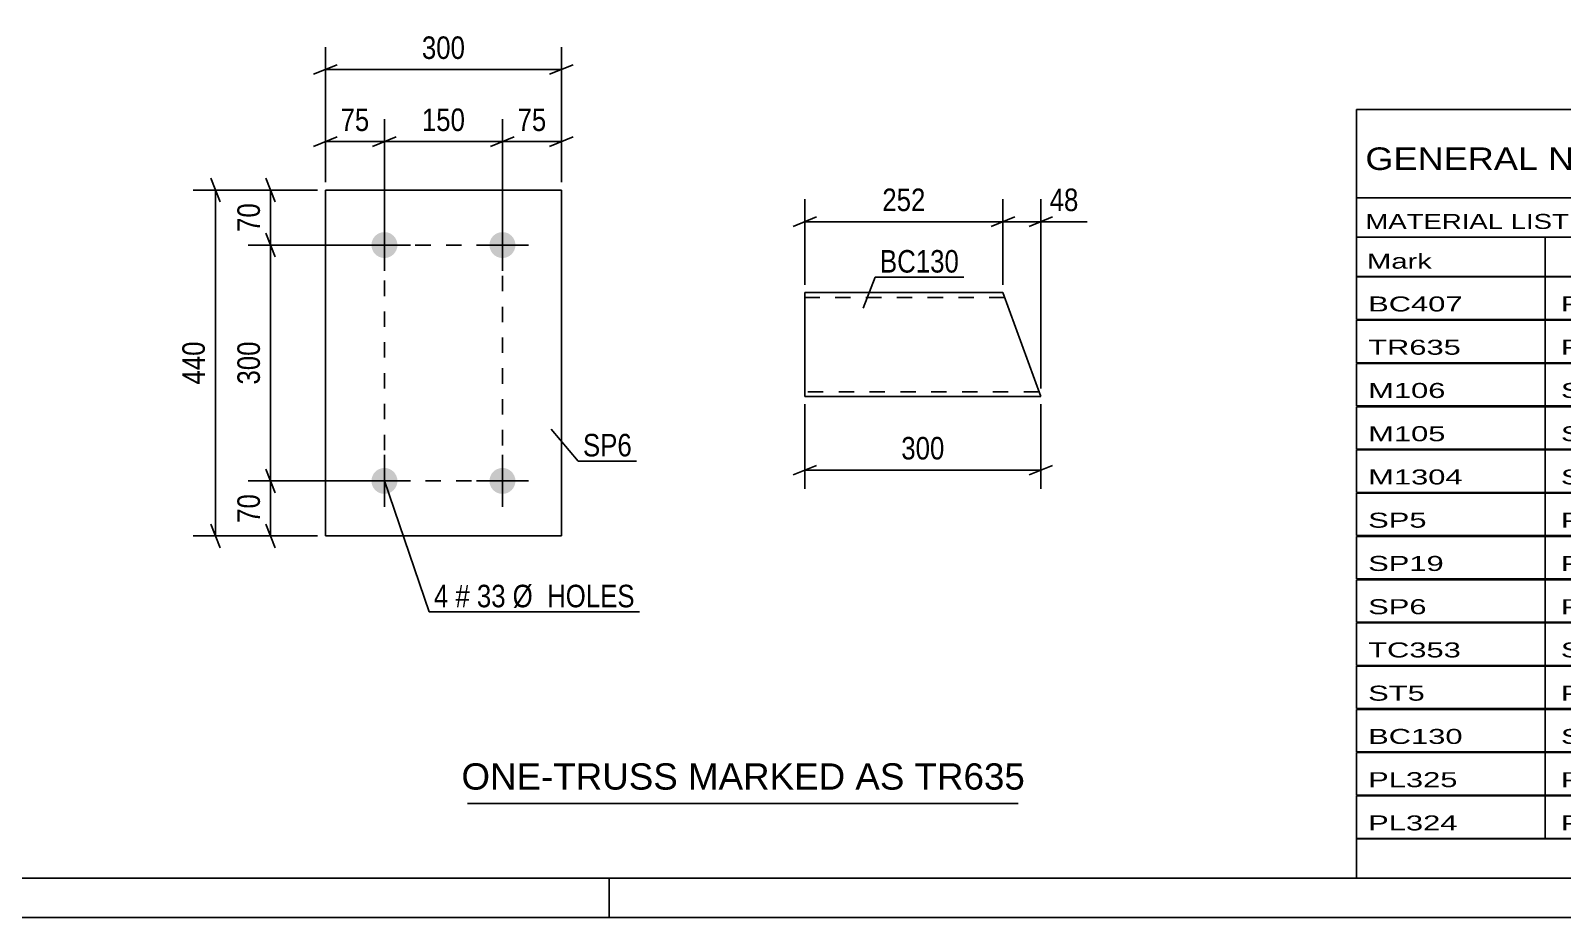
# Model space of a CAD drawing. Header units: millimetres. Extents: x 0 to 841, y 0 to 594.
# Drawn here: x 347.5 to 542.2, y 0 to 112.8 of the extents above; entities that cross this region are included whole.
import ezdxf

# ---------------------------------------------------------------- set-up
doc = ezdxf.new("R2010")
doc.units = ezdxf.units.MM
doc.linetypes.add('DXK_LINE_DOT2', pattern=[3.9198, 1.9599, -1.9599])
doc.styles.add('Arial', font='ARIAL.TTF', dxfattribs={"height": 0.2})
doc.styles.add('Arial Narrow', font='ARIALN.TTF', dxfattribs={"height": 0.2})

# ---------------------------------------------------------------- blocks, each defined once
blk = doc.blocks.new('Unknown-122570250-1133')
at = {"color": 5, "linetype": 'Continuous'}
for p, q in [((5, 5), (836, 5)), ((421, 0), (421, 5)), ((0, 0), (841, 0))]:
    blk.add_line(p, q, dxfattribs=at)
blk = doc.blocks.new('Part-122570250-11298 - 11297')
at = {"color": 2, "linetype": 'Continuous'}
for p, q in [((445.89, 79.46), (445.89, 78.26)), ((471.08, 79.46), (445.89, 79.46)), ((445.89, 67.46), (445.89, 78.26)), ((475.89, 66.26), (471.08, 79.46)), ((445.89, 66.35), (445.89, 67.46)), ((445.89, 66.26), (445.89, 66.35)), ((445.89, 66.26), (475.89, 66.26))]:
    blk.add_line(p, q, dxfattribs=at)
at = {"color": 7, "linetype": 'DXK_LINE_DOT2'}
for p, q in [((445.89, 79.46), (445.89, 79.37)), ((445.89, 79.37), (445.89, 79.11)), ((471.3, 78.86), (445.89, 78.86)), ((445.89, 66.61), (445.89, 67.46)), ((475.67, 66.86), (445.89, 66.86))]:
    blk.add_line(p, q, dxfattribs=at)
blk = doc.blocks.new('Bolt-122570250-4945 - 4911')
at = {"linetype": 'Continuous'}
for points in [[(392.45, 87.16, -1), (392.45, 83.86, -1)], [(407.45, 87.16, -1), (407.45, 83.86, -1)], [(392.45, 57.16, -1), (392.45, 53.86, -1)], [(407.45, 57.16, -1), (407.45, 53.86, -1)]]:
    blk.add_hatch(color=1, dxfattribs=at).paths.add_polyline_path(points)
at = {"color": 1, "linetype": 'Continuous'}
for p, q in [((392.45, 88.81), (392.45, 82.21)), ((407.45, 88.81), (407.45, 82.21)), ((389.15, 85.51), (395.75, 85.51)), ((404.15, 85.51), (410.75, 85.51)), ((392.45, 58.81), (392.45, 52.21)), ((407.45, 58.81), (407.45, 52.21)), ((389.15, 55.51), (395.75, 55.51)), ((404.15, 55.51), (410.75, 55.51))]:
    blk.add_line(p, q, dxfattribs=at)
blk = doc.blocks.new('Part-122570250-4950 - 4911')
at = {"color": 2, "linetype": 'Continuous'}
for p, q in [((384.95, 48.51), (384.95, 92.51)), ((384.95, 92.51), (414.95, 92.51)), ((414.95, 92.51), (414.95, 48.51)), ((414.95, 48.51), (384.95, 48.51))]:
    blk.add_line(p, q, dxfattribs=at)
blk = doc.blocks.new('Rectangle-122570250-5035 - 4911')
at = {"color": 1, "linetype": 'DXK_LINE_DOT2'}
blk.add_lwpolyline([(392.45, 85.51), (407.45, 85.51), (407.45, 55.51), (392.45, 55.51), (392.45, 85.51)], close=True, dxfattribs=at)
blk = doc.blocks.new('StraightDimension-122570250-11347 - 11297')
at = {"color": 7, "linetype": 'Continuous'}
for p, q in [((445.89, 65.26), (445.89, 54.49)), ((475.89, 65.26), (475.89, 54.49)), ((447.39, 57.49), (444.39, 56.29)), ((445.89, 56.89), (475.89, 56.89)), ((474.39, 56.29), (477.39, 57.49))]:
    blk.add_line(p, q, dxfattribs=at)
at = {"color": 0}
blk.add_wipeout([(464.23, 57.64), (464.23, 61.84), (457.55, 61.84), (457.55, 57.64)], dxfattribs=at)
at = {"color": 3, "style": 'Arial Narrow'}
blk.add_text('300', height=2.863, dxfattribs=at).set_placement((458.15, 58.24))
blk = doc.blocks.new('StraightDimension-122570250-11304 - 11297')
at = {"color": 7, "linetype": 'Continuous'}
for p, q in [((471.08, 80.46), (471.08, 91.33)), ((475.89, 67.26), (475.89, 91.33)), ((469.58, 87.88), (472.58, 89.08)), ((471.08, 88.48), (475.89, 88.48)), ((477.39, 89.08), (474.39, 87.88))]:
    blk.add_line(p, q, dxfattribs=at)
at = {"color": 0}
blk.add_wipeout([(481.27, 89.23), (481.27, 93.43), (476.41, 93.43), (476.41, 89.23)], dxfattribs=at)
at = {"color": 7, "linetype": 'Continuous'}
blk.add_line((475.89, 88.48), (481.8, 88.48), dxfattribs=at)
blk.add_line((475.89, 88.48), (481.8, 88.48), dxfattribs=at)
at = {"color": 3, "style": 'Arial Narrow'}
blk.add_text('48', height=2.863, dxfattribs=at).set_placement((477.01, 89.83))
blk = doc.blocks.new('StraightDimension-122570250-11305 - 11297')
at = {"color": 7, "linetype": 'Continuous'}
for p, q in [((445.89, 80.46), (445.89, 91.33)), ((471.08, 80.46), (471.08, 91.33)), ((447.39, 89.08), (444.39, 87.88)), ((445.89, 88.48), (471.08, 88.48)), ((469.58, 87.88), (472.58, 89.08))]:
    blk.add_line(p, q, dxfattribs=at)
at = {"color": 0}
blk.add_wipeout([(461.83, 89.23), (461.83, 93.43), (455.14, 93.43), (455.14, 89.23)], dxfattribs=at)
at = {"color": 3, "style": 'Arial Narrow'}
blk.add_text('252', height=2.863, dxfattribs=at).set_placement((455.74, 89.83))
blk = doc.blocks.new('StraightDimension-122570250-4952 - 4911')
at = {"color": 7, "linetype": 'Continuous'}
for p, q in [((384.95, 93.51), (384.95, 110.68)), ((414.95, 93.51), (414.95, 110.68)), ((386.45, 108.43), (383.45, 107.23)), ((384.95, 107.83), (414.95, 107.83)), ((413.45, 107.23), (416.45, 108.43))]:
    blk.add_line(p, q, dxfattribs=at)
at = {"color": 0}
blk.add_wipeout([(403.29, 108.58), (403.29, 112.78), (396.61, 112.78), (396.61, 108.58)], dxfattribs=at)
at = {"color": 3, "style": 'Arial Narrow'}
blk.add_text('300', height=2.863, dxfattribs=at).set_placement((397.21, 109.18))
blk = doc.blocks.new('StraightDimension-122570250-4973 - 4911')
at = {"color": 7, "linetype": 'Continuous'}
for p, q in [((392.45, 86.51), (392.45, 101.51)), ((407.45, 86.51), (407.45, 101.51)), ((393.95, 99.26), (390.95, 98.06)), ((392.45, 98.66), (407.45, 98.66)), ((405.95, 98.06), (408.95, 99.26))]:
    blk.add_line(p, q, dxfattribs=at)
at = {"color": 0}
blk.add_wipeout([(403.29, 99.41), (403.29, 103.61), (396.61, 103.61), (396.61, 99.41)], dxfattribs=at)
at = {"color": 3, "style": 'Arial Narrow'}
blk.add_text('150', height=2.863, dxfattribs=at).set_placement((397.21, 100.01))
blk = doc.blocks.new('StraightDimension-122570250-5005 - 4911')
at = {"color": 7, "linetype": 'Continuous'}
for p, q in [((377.37, 57.01), (378.57, 54.01)), ((391.45, 55.51), (375.12, 55.51)), ((377.97, 48.51), (377.97, 55.51)), ((378.57, 47.01), (377.37, 50.01)), ((383.95, 48.51), (375.12, 48.51))]:
    blk.add_line(p, q, dxfattribs=at)
at = {"color": 0}
blk.add_wipeout([(377.22, 54.44), (373.02, 54.44), (373.02, 49.58), (377.22, 49.58)], dxfattribs=at)
at = {"color": 3, "style": 'Arial Narrow'}
blk.add_text('70', height=2.863, rotation=90.0002, dxfattribs=at).set_placement((376.62, 50.18))
blk = doc.blocks.new('StraightDimension-122570250-4963 - 4911')
at = {"color": 7, "linetype": 'Continuous'}
for p, q in [((384.95, 93.51), (384.95, 101.51)), ((392.45, 86.51), (392.45, 101.51)), ((383.45, 98.06), (386.45, 99.26)), ((384.95, 98.66), (392.45, 98.66)), ((393.95, 99.26), (390.95, 98.06))]:
    blk.add_line(p, q, dxfattribs=at)
at = {"color": 0}
blk.add_wipeout([(391.13, 99.41), (391.13, 103.61), (386.27, 103.61), (386.27, 99.41)], dxfattribs=at)
at = {"color": 3, "style": 'Arial Narrow'}
blk.add_text('75', height=2.863, dxfattribs=at).set_placement((386.87, 100.01))
blk = doc.blocks.new('StraightDimension-122570250-4983 - 4911')
at = {"color": 7, "linetype": 'Continuous'}
for p, q in [((407.45, 86.51), (407.45, 101.51)), ((414.95, 93.51), (414.95, 101.51)), ((405.95, 98.06), (408.95, 99.26)), ((407.45, 98.66), (414.95, 98.66)), ((416.45, 99.26), (413.45, 98.06))]:
    blk.add_line(p, q, dxfattribs=at)
at = {"color": 0}
blk.add_wipeout([(413.63, 99.41), (413.63, 103.61), (408.77, 103.61), (408.77, 99.41)], dxfattribs=at)
at = {"color": 3, "style": 'Arial Narrow'}
blk.add_text('75', height=2.863, dxfattribs=at).set_placement((409.37, 100.01))
blk = doc.blocks.new('StraightDimension-122570250-4994 - 4911')
at = {"color": 7, "linetype": 'Continuous'}
for p, q in [((371.57, 91.01), (370.37, 94.01)), ((383.95, 92.51), (368.12, 92.51)), ((370.97, 48.51), (370.97, 92.51)), ((370.37, 50.01), (371.57, 47.01)), ((383.95, 48.51), (368.12, 48.51))]:
    blk.add_line(p, q, dxfattribs=at)
at = {"color": 0}
blk.add_wipeout([(370.22, 73.85), (366.02, 73.85), (366.02, 67.17), (370.22, 67.17)], dxfattribs=at)
at = {"color": 3, "style": 'Arial Narrow'}
blk.add_text('440', height=2.863, rotation=90.0002, dxfattribs=at).set_placement((369.62, 67.77))
blk = doc.blocks.new('StraightDimension-122570250-5015 - 4911')
at = {"color": 7, "linetype": 'Continuous'}
for p, q in [((378.57, 84.01), (377.37, 87.01)), ((391.45, 85.51), (375.12, 85.51)), ((377.97, 55.51), (377.97, 85.51)), ((377.37, 57.01), (378.57, 54.01)), ((391.45, 55.51), (375.12, 55.51))]:
    blk.add_line(p, q, dxfattribs=at)
at = {"color": 0}
blk.add_wipeout([(377.22, 73.85), (373.02, 73.85), (373.02, 67.17), (377.22, 67.17)], dxfattribs=at)
at = {"color": 3, "style": 'Arial Narrow'}
blk.add_text('300', height=2.863, rotation=90.0002, dxfattribs=at).set_placement((376.62, 67.77))
blk = doc.blocks.new('StraightDimension-122570250-5025 - 4911')
at = {"color": 7, "linetype": 'Continuous'}
for p, q in [((377.37, 94.01), (378.57, 91.01)), ((383.95, 92.51), (375.12, 92.51)), ((377.97, 85.51), (377.97, 92.51)), ((378.57, 84.01), (377.37, 87.01)), ((391.45, 85.51), (375.12, 85.51))]:
    blk.add_line(p, q, dxfattribs=at)
at = {"color": 0}
blk.add_wipeout([(377.22, 91.44), (373.02, 91.44), (373.02, 86.58), (377.22, 86.58)], dxfattribs=at)
at = {"color": 3, "style": 'Arial Narrow'}
blk.add_text('70', height=2.863, rotation=90.0002, dxfattribs=at).set_placement((376.62, 87.18))
blk = doc.blocks.new('Unknown-122570250-11530')
at = {"color": 7, "linetype": 'Continuous'}
for p, q in [((516, 102.75), (676, 102.75)), ((516, 91.5), (516, 102.75)), ((676, 102.75), (676, 91.5)), ((516, 91.5), (676, 91.5)), ((516, 91.5), (516, 86.5)), ((676, 91.5), (676, 86.5)), ((516, 86.5), (676, 86.5)), ((516, 86.5), (516, 81.5)), ((540, 86.5), (540, 81.5)), ((575.5, 86.5), (575.5, 81.5)), ((601.5, 86.5), (601.5, 81.5)), ((614.5, 86.5), (614.5, 81.5)), ((632, 86.5), (632, 81.5)), ((654, 86.5), (654, 81.5)), ((676, 86.5), (676, 81.5)), ((516, 81.5), (676, 81.5)), ((516, 81.45), (516, 76.05)), ((516, 81.45), (676, 81.45)), ((540, 81.5), (540, 76)), ((575.5, 81.5), (575.5, 76)), ((601.5, 81.5), (601.5, 76)), ((614.5, 81.5), (614.5, 76)), ((632, 81.5), (632, 76)), ((654, 81.5), (654, 76)), ((676, 81.45), (676, 76.05)), ((516, 76.05), (676, 76.05)), ((516, 75.95), (516, 70.55)), ((516, 75.95), (676, 75.95)), ((540, 76), (540, 70.5)), ((575.5, 76), (575.5, 70.5)), ((601.5, 76), (601.5, 70.5)), ((614.5, 76), (614.5, 70.5)), ((632, 76), (632, 70.5)), ((654, 76), (654, 70.5)), ((676, 75.95), (676, 70.55)), ((516, 70.55), (676, 70.55)), ((516, 70.45), (516, 65.05)), ((516, 70.45), (676, 70.45)), ((540, 70.5), (540, 65)), ((575.5, 70.5), (575.5, 65)), ((601.5, 70.5), (601.5, 65)), ((614.5, 70.5), (614.5, 65)), ((632, 70.5), (632, 65)), ((654, 70.5), (654, 65)), ((676, 70.45), (676, 65.05)), ((516, 65.05), (676, 65.05)), ((516, 64.95), (516, 59.55)), ((516, 64.95), (676, 64.95)), ((540, 65), (540, 59.5)), ((575.5, 65), (575.5, 59.5)), ((601.5, 65), (601.5, 59.5)), ((614.5, 65), (614.5, 59.5)), ((632, 65), (632, 59.5)), ((654, 65), (654, 59.5)), ((676, 64.95), (676, 59.55)), ((516, 59.55), (676, 59.55)), ((516, 59.45), (516, 54.05)), ((516, 59.45), (676, 59.45)), ((540, 59.5), (540, 54)), ((575.5, 59.5), (575.5, 54)), ((601.5, 59.5), (601.5, 54)), ((614.5, 59.5), (614.5, 54)), ((632, 59.5), (632, 54)), ((654, 59.5), (654, 54)), ((676, 59.45), (676, 54.05)), ((516, 54.05), (676, 54.05)), ((516, 53.95), (516, 48.55)), ((516, 53.95), (676, 53.95)), ((540, 54), (540, 48.5)), ((575.5, 54), (575.5, 48.5)), ((601.5, 54), (601.5, 48.5)), ((614.5, 54), (614.5, 48.5)), ((632, 54), (632, 48.5)), ((654, 54), (654, 48.5)), ((676, 53.95), (676, 48.55)), ((516, 48.55), (676, 48.55)), ((516, 48.45), (516, 43.05)), ((516, 48.45), (676, 48.45)), ((540, 48.5), (540, 43)), ((575.5, 48.5), (575.5, 43)), ((601.5, 48.5), (601.5, 43)), ((614.5, 48.5), (614.5, 43)), ((632, 48.5), (632, 43)), ((654, 48.5), (654, 43)), ((676, 48.45), (676, 43.05)), ((516, 43.05), (676, 43.05)), ((516, 42.95), (516, 37.55)), ((516, 42.95), (676, 42.95)), ((540, 43), (540, 37.5)), ((575.5, 43), (575.5, 37.5)), ((601.5, 43), (601.5, 37.5)), ((614.5, 43), (614.5, 37.5)), ((632, 43), (632, 37.5)), ((654, 43), (654, 37.5)), ((676, 42.95), (676, 37.55)), ((516, 37.55), (676, 37.55)), ((516, 37.45), (516, 32.05)), ((516, 37.45), (676, 37.45)), ((540, 37.5), (540, 32)), ((575.5, 37.5), (575.5, 32)), ((601.5, 37.5), (601.5, 32)), ((614.5, 37.5), (614.5, 32)), ((632, 37.5), (632, 32)), ((654, 37.5), (654, 32)), ((676, 37.45), (676, 32.05)), ((516, 32.05), (676, 32.05)), ((516, 31.95), (516, 26.55)), ((516, 31.95), (676, 31.95)), ((540, 32), (540, 26.5)), ((575.5, 32), (575.5, 26.5)), ((601.5, 32), (601.5, 26.5)), ((614.5, 32), (614.5, 26.5)), ((632, 32), (632, 26.5)), ((654, 32), (654, 26.5)), ((676, 31.95), (676, 26.55)), ((516, 26.55), (676, 26.55)), ((516, 26.45), (516, 21.05)), ((516, 26.45), (676, 26.45)), ((540, 26.5), (540, 21)), ((575.5, 26.5), (575.5, 21)), ((601.5, 26.5), (601.5, 21)), ((614.5, 26.5), (614.5, 21)), ((632, 26.5), (632, 21)), ((654, 26.5), (654, 21)), ((676, 26.45), (676, 21.05)), ((516, 21.05), (676, 21.05)), ((516, 20.95), (516, 15.55)), ((516, 20.95), (676, 20.95)), ((540, 21), (540, 15.5)), ((575.5, 21), (575.5, 15.5)), ((601.5, 21), (601.5, 15.5)), ((614.5, 21), (614.5, 15.5)), ((632, 21), (632, 15.5)), ((654, 21), (654, 15.5)), ((676, 20.95), (676, 15.55)), ((516, 15.55), (676, 15.55)), ((516, 15.45), (516, 10.05)), ((516, 15.45), (676, 15.45)), ((540, 15.5), (540, 10)), ((575.5, 15.5), (575.5, 10)), ((601.5, 15.5), (601.5, 10)), ((614.5, 15.5), (614.5, 10)), ((632, 15.5), (632, 10)), ((654, 15.5), (654, 10)), ((676, 15.45), (676, 10.05)), ((516, 10.05), (676, 10.05)), ((516, 10), (676, 10)), ((516, 10), (516, 5)), ((632, 10), (632, 5)), ((654, 10), (654, 5)), ((676, 10), (676, 5)), ((516, 5), (676, 5))]:
    blk.add_line(p, q, dxfattribs=at)
at = {"color": 7, "style": 'Arial Narrow'}
for s, height, width, p in [('GENERAL NOTES & WELD DETAILS :', 2.8633, 1.4, (517.15, 95.06)), ('REFER TYP DRAWING TYP-01', 1.9089, 1.6, (600.7, 95.16)), ('No. Required', 1.9089, 1.6, (647.41, 87.56)), ("MATERIAL LIST FOR ASSEMBLY MK'D", 1.9089, 1.6, (517.15, 87.56)), ('TR635', 1.909, 1.794707, (609.9, 87.47)), ('1', 1.91, 1.794707, (638.08, 87.56)), ('Mark', 1.909, 1.7, (517.34, 82.5)), ('Profile', 1.909, 1.7, (550.41, 82.5)), ('Material', 1.909, 1.7, (580.54, 82.56)), ('No.', 1.909, 1.7, (605.5, 82.56)), ('Length', 1.909, 1.7, (616, 82.56)), ('Area', 1.909, 1.7, (638.5, 82.56)), ('Weight', 1.909, 1.7, (658, 82.56))]:
    blk.add_text(s, height=height, dxfattribs=dict(at, width=width)).set_placement(p)
at = {"color": 7, "linetype": 'Continuous', "style": 'Arial Narrow'}
for s, height, width, p in [('BC407', 1.909, 1.794707, (517.5, 77.06)), ('RHS300*200*10', 1.9089, 1.794707, (542, 77.06)), ('E350', 1.909, 1.794707, (581.74, 77.06)), ('1', 1.91, 1.794707, (605.86, 77.06)), ('15950', 1.909, 1.794707, (616.4, 77.06)), ('15.8', 1.909, 1.794707, (640.13, 77.06)), ('1202.0', 1.909, 1.794707, (656.77, 77.06)), ('TR635', 1.909, 1.794707, (517.5, 71.56)), ('RHS300*200*10', 1.9089, 1.794707, (542, 71.56)), ('E350', 1.909, 1.794707, (581.74, 71.56)), ('1', 1.91, 1.794707, (605.86, 71.56)), ('14750', 1.909, 1.794707, (616.4, 71.56)), ('14.7', 1.909, 1.794707, (640.13, 71.56)), ('1111.6', 1.909, 1.794707, (656.77, 71.56)), ('M106', 1.909, 1.794707, (517.5, 66.06)), ('SHS132*8', 1.909, 1.794707, (542, 66.06)), ('E350', 1.909, 1.794707, (581.74, 66.06)), ('4', 1.91, 1.794707, (605.86, 66.06)), ('4012', 1.909, 1.794707, (618.58, 66.06)), ('2.1', 1.909, 1.794707, (642.32, 66.06)), ('486.6', 1.909, 1.794707, (658.96, 66.06)), ('M105', 1.909, 1.794707, (517.5, 60.56)), ('SHS132*8', 1.909, 1.794707, (542, 60.56)), ('E350', 1.909, 1.794707, (581.74, 60.56)), ('8', 1.91, 1.794707, (605.86, 60.56)), ('1946', 1.909, 1.794707, (618.58, 60.56)), ('1.0', 1.909, 1.794707, (642.32, 60.56)), ('470.1', 1.909, 1.794707, (658.96, 60.56)), ('M1304', 1.909, 1.794707, (517.5, 55.06)), ('SHS132*8', 1.909, 1.794707, (542, 55.06)), ('E350', 1.909, 1.794707, (581.74, 55.06)), ('5', 1.91, 1.794707, (605.86, 55.06)), ('2890', 1.909, 1.794707, (618.58, 55.06)), ('1.5', 1.909, 1.794707, (642.32, 55.06)), ('450.1', 1.909, 1.794707, (658.96, 55.06)), ('SP5', 1.909, 1.794707, (517.5, 49.56)), ('PL25*440', 1.909, 1.794707, (542, 49.56)), ('E350', 1.909, 1.794707, (581.74, 49.56)), ('2', 1.91, 1.794707, (605.86, 49.56)), ('540', 1.909, 1.794707, (620.77, 49.56)), ('0.5', 1.909, 1.794707, (642.32, 49.56)), ('93.3', 1.909, 1.794707, (661.14, 49.56)), ('SP19', 1.909, 1.794707, (517.5, 44.06)), ('PL16*325', 1.909, 1.794707, (542, 44.06)), ('E350', 1.909, 1.794707, (581.74, 44.06)), ('4', 1.91, 1.794707, (605.86, 44.06)), ('325', 1.909, 1.794707, (620.77, 44.06)), ('0.2', 1.909, 1.794707, (642.32, 44.06)), ('53.1', 1.909, 1.794707, (661.14, 44.06)), ('SP6', 1.909, 1.794707, (517.5, 38.56)), ('PL25*300', 1.909, 1.794707, (542, 38.56)), ('E350', 1.909, 1.794707, (581.74, 38.56)), ('2', 1.91, 1.794707, (605.86, 38.56)), ('440', 1.909, 1.794707, (620.77, 38.56)), ('0.3', 1.909, 1.794707, (642.32, 38.56)), ('51.8', 1.909, 1.794707, (661.14, 38.56)), ('TC353', 1.909, 1.794707, (517.5, 33.06)), ('SHS100*8', 1.909, 1.794707, (542, 33.06)), ('E350', 1.909, 1.794707, (581.74, 33.06)), ('2', 1.91, 1.794707, (605.86, 33.06)), ('580', 1.909, 1.794707, (620.77, 33.06)), ('0.2', 1.909, 1.794707, (642.32, 33.06)), ('26.0', 1.909, 1.794707, (661.14, 33.06)), ('ST5', 1.909, 1.794707, (517.5, 27.56)), ('PL12*120', 1.909, 1.794707, (542, 27.56)), ('E350', 1.909, 1.794707, (581.74, 27.56)), ('32', 1.909, 1.794707, (604.76, 27.56)), ('120', 1.909, 1.794707, (620.77, 27.56)), ('0.0', 1.909, 1.794707, (642.32, 27.56)), ('21.4', 1.909, 1.794707, (661.14, 27.56)), ('BC130', 1.909, 1.794707, (517.5, 22.06)), ('SHS132*6', 1.909, 1.794707, (542, 22.06)), ('E350', 1.909, 1.794707, (581.74, 22.06)), ('2', 1.91, 1.794707, (605.86, 22.06)), ('300', 1.909, 1.794707, (620.77, 22.06)), ('0.1', 1.909, 1.794707, (642.32, 22.06)), ('13.1', 1.909, 1.794707, (661.14, 22.06)), ('PL325', 1.909, 1.794707, (517.5, 16.56)), ('PL12*184', 1.909, 1.794707, (542, 16.56)), ('E350', 1.909, 1.794707, (581.74, 16.56)), ('4', 1.91, 1.794707, (605.86, 16.56)), ('206', 1.909, 1.794707, (620.77, 16.56)), ('0.1', 1.909, 1.794707, (642.32, 16.56)), ('11.6', 1.909, 1.794707, (661.14, 16.56)), ('PL324', 1.909, 1.794707, (517.5, 11.06)), ('PL10*120', 1.909, 1.794707, (542, 11.06)), ('E350', 1.909, 1.794707, (581.74, 11.06)), ('4', 1.91, 1.794707, (605.86, 11.06)), ('184', 1.909, 1.794707, (620.77, 11.06)), ('0.1', 1.909, 1.794707, (642.32, 11.06)), ('6.9', 1.909, 1.794707, (663.33, 11.06)), ('Total', 1.909, 1.7, (618.33, 6.5)), ('58.9', 1.909, 1.794707, (639.64, 6.5)), ('3997.5', 1.909, 1.794707, (656.77, 6.5))]:
    blk.add_text(s, height=height, dxfattribs=dict(at, width=width)).set_placement(p)
blk = doc.blocks.new('Unknown-122570250-11531')
at = {"color": 7, "linetype": 'Continuous'}
blk.add_line((403, 14.5), (473, 14.5), dxfattribs=at)
at = {"color": 7, "style": 'Arial'}
blk.add_text('ONE-TRUSS MARKED AS TR635', height=3.3428, dxfattribs=at).set_placement((402.24, 16.25))
blk = doc.blocks.new('Mark-122570250-11340 - 11297')
at = {"color": 0}
blk.add_wipeout([(465.49, 82.01), (465.49, 85.01), (455.44, 85.01), (455.44, 82.01)], dxfattribs=at)
blk.add_wipeout([(465.49, 82.01), (465.49, 85.01), (455.44, 85.01), (455.44, 82.01)], dxfattribs=at)
at = {"color": 30, "linetype": 'Continuous'}
for p, q in [((453.29, 77.49), (454.84, 81.41)), ((454.84, 81.41), (466.09, 81.41))]:
    blk.add_line(p, q, dxfattribs=at)
at = {"color": 3, "style": 'Arial Narrow'}
blk.add_text('BC130', height=2.863, dxfattribs=at).set_placement((455.44, 82.01))
blk = doc.blocks.new('Mark-122570250-4941 - 4911')
at = {"color": 0}
blk.add_wipeout([(400.57, 39.44), (400.57, 42.44), (398.74, 42.44), (398.74, 39.44)], dxfattribs=at)
blk.add_wipeout([(400.57, 39.44), (400.57, 42.44), (398.74, 42.44), (398.74, 39.44)], dxfattribs=at)
at = {"color": 7, "linetype": 'Continuous'}
blk.add_line((392.45, 55.51), (398.14, 38.84), dxfattribs=at)
at = {"color": 3, "style": 'Arial Narrow'}
blk.add_text('4', height=2.86, dxfattribs=at).set_placement((398.74, 39.44))
at = {"color": 0}
blk.add_wipeout([(403.3, 39.44), (403.3, 42.44), (401.47, 42.44), (401.47, 39.44)], dxfattribs=at)
blk.add_wipeout([(403.3, 39.44), (403.3, 42.44), (401.47, 42.44), (401.47, 39.44)], dxfattribs=at)
blk.add_wipeout([(407.85, 39.44), (407.85, 42.44), (404.2, 42.44), (404.2, 39.44)], dxfattribs=at)
blk.add_wipeout([(407.85, 39.44), (407.85, 42.44), (404.2, 42.44), (404.2, 39.44)], dxfattribs=at)
at = {"color": 3, "style": 'Arial Narrow'}
for s, height, p in [('#', 2.86, (401.47, 39.44)), ('33', 2.863, (404.2, 39.44))]:
    blk.add_text(s, height=height, dxfattribs=at).set_placement(p)
at = {"color": 0}
blk.add_wipeout([(424.28, 39.44), (424.28, 42.44), (408.75, 42.44), (408.75, 39.44)], dxfattribs=at)
blk.add_wipeout([(424.28, 39.44), (424.28, 42.44), (408.75, 42.44), (408.75, 39.44)], dxfattribs=at)
at = {"color": 7, "linetype": 'Continuous'}
blk.add_line((398.14, 38.84), (424.88, 38.84), dxfattribs=at)
at = {"color": 3, "style": 'Arial Narrow'}
blk.add_text('Ø  HOLES', height=2.863, dxfattribs=at).set_placement((408.75, 39.44))
blk = doc.blocks.new('Mark-122570250-4946 - 4911')
at = {"color": 0}
blk.add_wipeout([(423.91, 58.63), (423.91, 61.63), (417.69, 61.63), (417.69, 58.63)], dxfattribs=at)
blk.add_wipeout([(423.91, 58.63), (423.91, 61.63), (417.69, 61.63), (417.69, 58.63)], dxfattribs=at)
at = {"color": 30, "linetype": 'Continuous'}
for p, q in [((413.65, 62.08), (417.09, 58.03)), ((417.09, 58.03), (424.51, 58.03))]:
    blk.add_line(p, q, dxfattribs=at)
at = {"color": 3, "style": 'Arial Narrow'}
blk.add_text('SP6', height=2.863, dxfattribs=at).set_placement((417.69, 58.63))

msp = doc.modelspace()

# ---------------------------------------------------------------- block references
for name in ['Unknown-122570250-1133', 'Unknown-122570250-11530', 'Part-122570250-4950 - 4911', 'Bolt-122570250-4945 - 4911', 'Rectangle-122570250-5035 - 4911', 'Part-122570250-11298 - 11297', 'Unknown-122570250-11531']:
    msp.add_blockref(name, (0, 0))

# ---------------------------------------------------------------- next in the draw order: block references
for name in ['StraightDimension-122570250-4952 - 4911', 'StraightDimension-122570250-11304 - 11297', 'StraightDimension-122570250-11347 - 11297', 'Mark-122570250-4946 - 4911', 'StraightDimension-122570250-5005 - 4911', 'Mark-122570250-4941 - 4911']:
    msp.add_blockref(name, (0, 0))

# ---------------------------------------------------------------- next in the draw order: block references
for name in ['StraightDimension-122570250-4973 - 4911', 'StraightDimension-122570250-11305 - 11297']:
    msp.add_blockref(name, (0, 0))

# ---------------------------------------------------------------- next in the draw order: block references
for name in ['StraightDimension-122570250-4963 - 4911', 'StraightDimension-122570250-4983 - 4911', 'Mark-122570250-11340 - 11297']:
    msp.add_blockref(name, (0, 0))

# ---------------------------------------------------------------- next in the draw order: block references
msp.add_blockref('StraightDimension-122570250-4994 - 4911', (0, 0))

# ---------------------------------------------------------------- next in the draw order: block references
msp.add_blockref('StraightDimension-122570250-5015 - 4911', (0, 0))

# ---------------------------------------------------------------- next in the draw order: block references
msp.add_blockref('StraightDimension-122570250-5025 - 4911', (0, 0))

doc.saveas('drawing.dxf')
